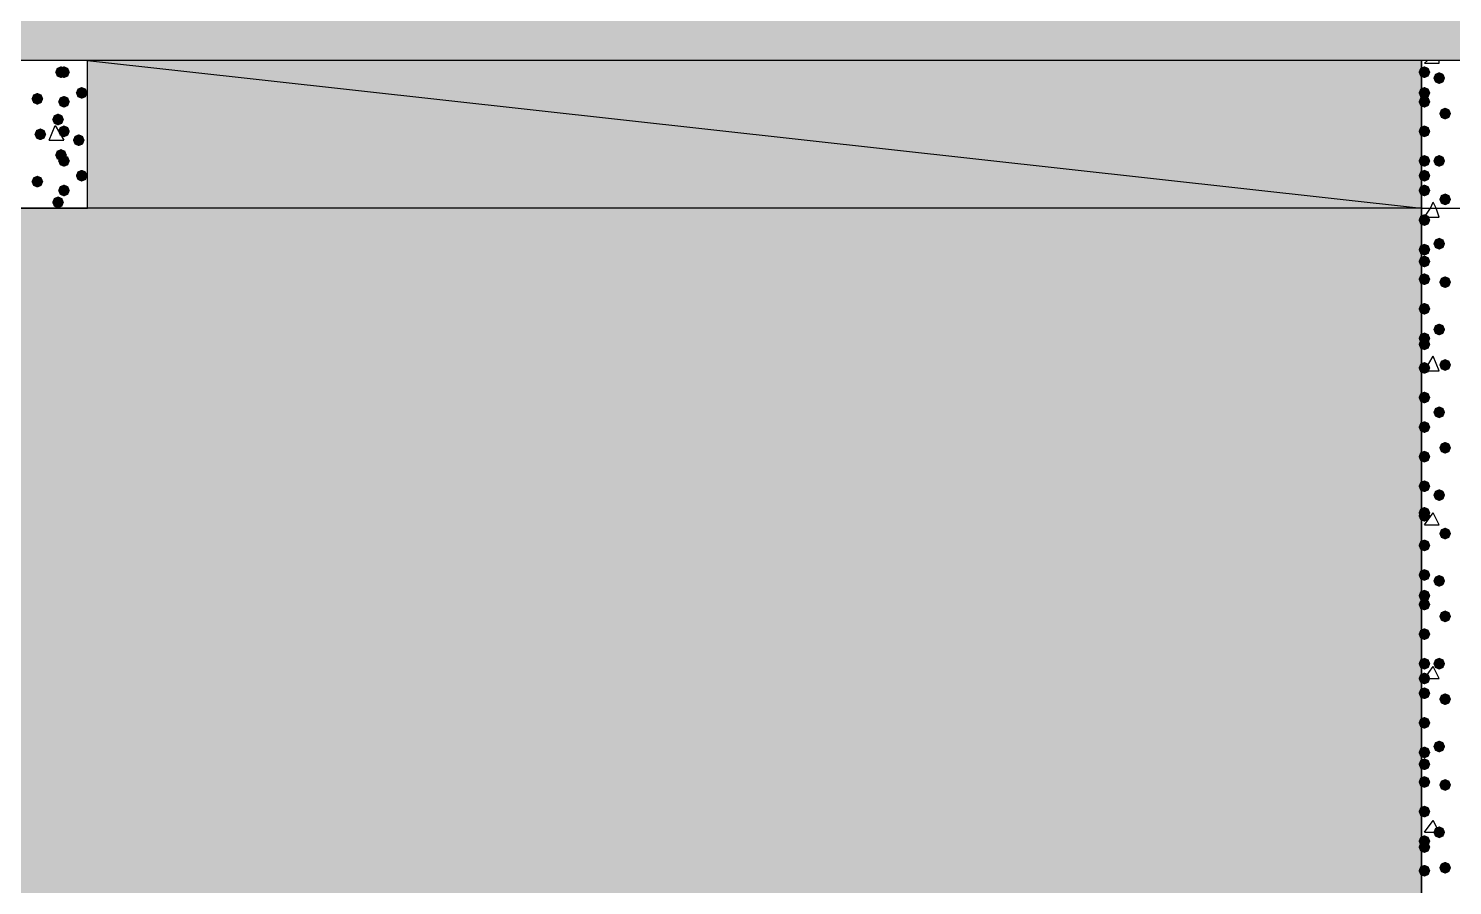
# Model space of a CAD drawing. Header units: millimetres. Extents: x 0 to 420, y 0 to 297.
# Drawn here: x 181.19 to 201.57, y 194.94 to 207.21 of the extents above; entities that cross this region are included whole.
import ezdxf

# ---------------------------------------------------------------- set-up
doc = ezdxf.new("R2010")
doc.units = ezdxf.units.MM
doc.layers.get('0').update_dxf_attribs({"linetype": 'CONTINUOUS'})

msp = doc.modelspace()

# ---------------------------------------------------------------- hatches: boundary and pattern name
at = {"true_color": 0x000008}
h = msp.add_hatch(color=0, dxfattribs=at)
h.paths.add_polyline_path([(385.826, 225.806), (39.708667, 225.806), (385.826, 206.756)], flags=0)
h.paths.add_polyline_path([(39.708667, 225.806), (385.826, 206.756), (39.708667, 206.756)], flags=0)
h = msp.add_hatch(color=0, dxfattribs=at)
h.paths.add_polyline_path([(201.125667, 206.756), (182.033333, 206.756), (201.125667, 204.639333)], flags=0)
h.paths.add_polyline_path([(182.033333, 206.756), (201.125667, 204.639333), (182.033333, 204.639333)], flags=0)
at = {"true_color": 0x000007}
for points in [[(181.737, 206.586667), (181.712129, 206.526871), (181.652333, 206.502), (181.592537, 206.526871), (181.567667, 206.586667), (181.592537, 206.646462), (181.652333, 206.671333), (181.712129, 206.646463)], [(181.779333, 206.586667), (181.754462, 206.526871), (181.694667, 206.502), (181.634871, 206.526871), (181.61, 206.586667), (181.634871, 206.646462), (181.694667, 206.671333), (181.754462, 206.646463)], [(201.252667, 206.586667), (201.227796, 206.526871), (201.168, 206.502), (201.108204, 206.526871), (201.083333, 206.586667), (201.108204, 206.646462), (201.168, 206.671333), (201.227796, 206.646463)], [(201.464333, 206.502), (201.439462, 206.442204), (201.379667, 206.417333), (201.319871, 206.442204), (201.295, 206.502), (201.319871, 206.561796), (201.379667, 206.586667), (201.439462, 206.561796)], [(181.398333, 206.205667), (181.373462, 206.145871), (181.313667, 206.121), (181.253871, 206.145871), (181.229, 206.205667), (181.253871, 206.265462), (181.313667, 206.290333), (181.373462, 206.265463)], [(182.033333, 206.290333), (182.008463, 206.230537), (181.948667, 206.205667), (181.888871, 206.230537), (181.864, 206.290333), (181.888871, 206.350129), (181.948667, 206.375), (182.008462, 206.350129)], [(201.252667, 206.290333), (201.227796, 206.230537), (201.168, 206.205667), (201.108204, 206.230537), (201.083333, 206.290333), (201.108204, 206.350129), (201.168, 206.375), (201.227796, 206.350129)], [(181.779333, 206.163333), (181.754462, 206.103537), (181.694667, 206.078667), (181.634871, 206.103537), (181.61, 206.163333), (181.634871, 206.223129), (181.694667, 206.248), (181.754462, 206.223129)], [(201.252667, 206.163333), (201.227796, 206.103537), (201.168, 206.078667), (201.108204, 206.103537), (201.083333, 206.163333), (201.108204, 206.223129), (201.168, 206.248), (201.227796, 206.223129)], [(201.549, 205.994), (201.524129, 205.934204), (201.464333, 205.909333), (201.404538, 205.934204), (201.379667, 205.994), (201.404537, 206.053796), (201.464333, 206.078667), (201.524129, 206.053796)], [(181.694667, 205.909333), (181.669796, 205.849538), (181.61, 205.824667), (181.550204, 205.849538), (181.525333, 205.909333), (181.550204, 205.969129), (181.61, 205.994), (181.669796, 205.969129)], [(181.440667, 205.697667), (181.415796, 205.637871), (181.356, 205.613), (181.296204, 205.637871), (181.271333, 205.697667), (181.296204, 205.757462), (181.356, 205.782333), (181.415796, 205.757463)], [(181.779333, 205.74), (181.754462, 205.680204), (181.694667, 205.655333), (181.634871, 205.680204), (181.61, 205.74), (181.634871, 205.799796), (181.694667, 205.824667), (181.754462, 205.799796)], [(181.991, 205.613), (181.966129, 205.553204), (181.906333, 205.528333), (181.846538, 205.553204), (181.821667, 205.613), (181.846537, 205.672796), (181.906333, 205.697667), (181.966129, 205.672796)], [(201.252667, 205.74), (201.227796, 205.680204), (201.168, 205.655333), (201.108204, 205.680204), (201.083333, 205.74), (201.108204, 205.799796), (201.168, 205.824667), (201.227796, 205.799796)], [(181.737, 205.401333), (181.712129, 205.341537), (181.652333, 205.316667), (181.592537, 205.341537), (181.567667, 205.401333), (181.592537, 205.461129), (181.652333, 205.486), (181.712129, 205.461129)], [(181.779333, 205.316667), (181.754462, 205.256871), (181.694667, 205.232), (181.634871, 205.256871), (181.61, 205.316667), (181.634871, 205.376462), (181.694667, 205.401333), (181.754462, 205.376463)], [(201.252667, 205.316667), (201.227796, 205.256871), (201.168, 205.232), (201.108204, 205.256871), (201.083333, 205.316667), (201.108204, 205.376462), (201.168, 205.401333), (201.227796, 205.376463)], [(201.464333, 205.316667), (201.439462, 205.256871), (201.379667, 205.232), (201.319871, 205.256871), (201.295, 205.316667), (201.319871, 205.376462), (201.379667, 205.401333), (201.439462, 205.376463)], [(181.398333, 205.020333), (181.373462, 204.960537), (181.313667, 204.935667), (181.253871, 204.960537), (181.229, 205.020333), (181.253871, 205.080129), (181.313667, 205.105), (181.373462, 205.080129)], [(182.033333, 205.105), (182.008463, 205.045204), (181.948667, 205.020333), (181.888871, 205.045204), (181.864, 205.105), (181.888871, 205.164796), (181.948667, 205.189667), (182.008462, 205.164796)], [(201.252667, 205.105), (201.227796, 205.045204), (201.168, 205.020333), (201.108204, 205.045204), (201.083333, 205.105), (201.108204, 205.164796), (201.168, 205.189667), (201.227796, 205.164796)], [(181.779333, 204.893333), (181.754462, 204.833537), (181.694667, 204.808667), (181.634871, 204.833537), (181.61, 204.893333), (181.634871, 204.953129), (181.694667, 204.978), (181.754462, 204.953129)], [(201.252667, 204.893333), (201.227796, 204.833537), (201.168, 204.808667), (201.108204, 204.833537), (201.083333, 204.893333), (201.108204, 204.953129), (201.168, 204.978), (201.227796, 204.953129)], [(181.694667, 204.724), (181.669796, 204.664204), (181.61, 204.639333), (181.550204, 204.664204), (181.525333, 204.724), (181.550204, 204.783796), (181.61, 204.808667), (181.669796, 204.783796)], [(201.549, 204.766333), (201.524129, 204.706537), (201.464333, 204.681667), (201.404538, 204.706537), (201.379667, 204.766333), (201.404537, 204.826129), (201.464333, 204.851), (201.524129, 204.826129)]]:
    msp.add_hatch(color=0, dxfattribs=at).paths.add_polyline_path(points, flags=0)
at = {"true_color": 0x000008}
h = msp.add_hatch(color=0, dxfattribs=at)
h.paths.add_polyline_path([(201.125667, 204.639333), (39.708667, 204.639333), (201.125667, 185.547)], flags=0)
h.paths.add_polyline_path([(39.708667, 204.639333), (201.125667, 185.547), (39.708667, 185.547)], flags=0)
for points in [[(201.252667, 204.47), (201.227796, 204.410204), (201.168, 204.385333), (201.108204, 204.410204), (201.083333, 204.47), (201.108204, 204.529796), (201.168, 204.554667), (201.227796, 204.529796)], [(201.252667, 204.046667), (201.227796, 203.986871), (201.168, 203.962), (201.108204, 203.986871), (201.083333, 204.046667), (201.108204, 204.106462), (201.168, 204.131333), (201.227796, 204.106463)], [(201.464333, 204.131333), (201.439462, 204.071537), (201.379667, 204.046667), (201.319871, 204.071537), (201.295, 204.131333), (201.319871, 204.191129), (201.379667, 204.216), (201.439462, 204.191129)], [(201.252667, 203.877333), (201.227796, 203.817537), (201.168, 203.792667), (201.108204, 203.817537), (201.083333, 203.877333), (201.108204, 203.937129), (201.168, 203.962), (201.227796, 203.937129)], [(201.252667, 203.623333), (201.227796, 203.563538), (201.168, 203.538667), (201.108204, 203.563538), (201.083333, 203.623333), (201.108204, 203.683129), (201.168, 203.708), (201.227796, 203.683129)], [(201.549, 203.581), (201.524129, 203.521204), (201.464333, 203.496333), (201.404538, 203.521204), (201.379667, 203.581), (201.404537, 203.640796), (201.464333, 203.665667), (201.524129, 203.640796)], [(201.252667, 203.2), (201.227796, 203.140204), (201.168, 203.115333), (201.108204, 203.140204), (201.083333, 203.2), (201.108204, 203.259796), (201.168, 203.284667), (201.227796, 203.259796)], [(201.252667, 202.776667), (201.227796, 202.716871), (201.168, 202.692), (201.108204, 202.716871), (201.083333, 202.776667), (201.108204, 202.836462), (201.168, 202.861333), (201.227796, 202.836463)], [(201.464333, 202.903667), (201.439462, 202.843871), (201.379667, 202.819), (201.319871, 202.843871), (201.295, 202.903667), (201.319871, 202.963462), (201.379667, 202.988333), (201.439462, 202.963463)], [(201.252667, 202.692), (201.227796, 202.632204), (201.168, 202.607333), (201.108204, 202.632204), (201.083333, 202.692), (201.108204, 202.751796), (201.168, 202.776667), (201.227796, 202.751796)], [(201.252667, 202.353333), (201.227796, 202.293537), (201.168, 202.268667), (201.108204, 202.293537), (201.083333, 202.353333), (201.108204, 202.413129), (201.168, 202.438), (201.227796, 202.413129)], [(201.549, 202.395667), (201.524129, 202.335871), (201.464333, 202.311), (201.404538, 202.335871), (201.379667, 202.395667), (201.404537, 202.455462), (201.464333, 202.480333), (201.524129, 202.455463)], [(201.252667, 201.93), (201.227796, 201.870204), (201.168, 201.845333), (201.108204, 201.870204), (201.083333, 201.93), (201.108204, 201.989796), (201.168, 202.014667), (201.227796, 201.989796)], [(201.464333, 201.718333), (201.439462, 201.658537), (201.379667, 201.633667), (201.319871, 201.658537), (201.295, 201.718333), (201.319871, 201.778129), (201.379667, 201.803), (201.439462, 201.778129)], [(201.252667, 201.506667), (201.227796, 201.446871), (201.168, 201.422), (201.108204, 201.446871), (201.083333, 201.506667), (201.108204, 201.566462), (201.168, 201.591333), (201.227796, 201.566463)], [(201.252667, 201.506667), (201.227796, 201.446871), (201.168, 201.422), (201.108204, 201.446871), (201.083333, 201.506667), (201.108204, 201.566462), (201.168, 201.591333), (201.227796, 201.566463)], [(201.549, 201.210333), (201.524129, 201.150537), (201.464333, 201.125667), (201.404538, 201.150537), (201.379667, 201.210333), (201.404537, 201.270129), (201.464333, 201.295), (201.524129, 201.270129)], [(201.252667, 201.083333), (201.227796, 201.023537), (201.168, 200.998667), (201.108204, 201.023537), (201.083333, 201.083333), (201.108204, 201.143129), (201.168, 201.168), (201.227796, 201.143129)], [(201.252667, 200.66), (201.227796, 200.600204), (201.168, 200.575333), (201.108204, 200.600204), (201.083333, 200.66), (201.108204, 200.719796), (201.168, 200.744667), (201.227796, 200.719796)], [(201.464333, 200.533), (201.439462, 200.473204), (201.379667, 200.448333), (201.319871, 200.473204), (201.295, 200.533), (201.319871, 200.592796), (201.379667, 200.617667), (201.439462, 200.592796)], [(201.252667, 200.279), (201.227796, 200.219204), (201.168, 200.194333), (201.108204, 200.219204), (201.083333, 200.279), (201.108204, 200.338796), (201.168, 200.363667), (201.227796, 200.338796)], [(201.252667, 200.236667), (201.227796, 200.176871), (201.168, 200.152), (201.108204, 200.176871), (201.083333, 200.236667), (201.108204, 200.296462), (201.168, 200.321333), (201.227796, 200.296463)], [(201.549, 199.982667), (201.524129, 199.922871), (201.464333, 199.898), (201.404538, 199.922871), (201.379667, 199.982667), (201.404537, 200.042462), (201.464333, 200.067333), (201.524129, 200.042463)], [(201.252667, 199.813333), (201.227796, 199.753537), (201.168, 199.728667), (201.108204, 199.753537), (201.083333, 199.813333), (201.108204, 199.873129), (201.168, 199.898), (201.227796, 199.873129)], [(201.252667, 199.39), (201.227796, 199.330204), (201.168, 199.305333), (201.108204, 199.330204), (201.083333, 199.39), (201.108204, 199.449796), (201.168, 199.474667), (201.227796, 199.449796)], [(201.464333, 199.305333), (201.439462, 199.245537), (201.379667, 199.220667), (201.319871, 199.245537), (201.295, 199.305333), (201.319871, 199.365129), (201.379667, 199.39), (201.439462, 199.365129)], [(201.252667, 199.093667), (201.227796, 199.033871), (201.168, 199.009), (201.108204, 199.033871), (201.083333, 199.093667), (201.108204, 199.153462), (201.168, 199.178333), (201.227796, 199.153463)], [(201.252667, 198.966667), (201.227796, 198.906871), (201.168, 198.882), (201.108204, 198.906871), (201.083333, 198.966667), (201.108204, 199.026462), (201.168, 199.051333), (201.227796, 199.026463)], [(201.549, 198.797333), (201.524129, 198.737537), (201.464333, 198.712667), (201.404538, 198.737537), (201.379667, 198.797333), (201.404537, 198.857129), (201.464333, 198.882), (201.524129, 198.857129)], [(201.252667, 198.543333), (201.227796, 198.483537), (201.168, 198.458667), (201.108204, 198.483537), (201.083333, 198.543333), (201.108204, 198.603129), (201.168, 198.628), (201.227796, 198.603129)], [(201.252667, 198.12), (201.227796, 198.060204), (201.168, 198.035333), (201.108204, 198.060204), (201.083333, 198.12), (201.108204, 198.179796), (201.168, 198.204667), (201.227796, 198.179796)], [(201.464333, 198.12), (201.439462, 198.060204), (201.379667, 198.035333), (201.319871, 198.060204), (201.295, 198.12), (201.319871, 198.179796), (201.379667, 198.204667), (201.439462, 198.179796)], [(201.252667, 197.908333), (201.227796, 197.848537), (201.168, 197.823667), (201.108204, 197.848537), (201.083333, 197.908333), (201.108204, 197.968129), (201.168, 197.993), (201.227796, 197.968129)], [(201.252667, 197.696667), (201.227796, 197.636871), (201.168, 197.612), (201.108204, 197.636871), (201.083333, 197.696667), (201.108204, 197.756462), (201.168, 197.781333), (201.227796, 197.756463)], [(201.549, 197.612), (201.524129, 197.552204), (201.464333, 197.527333), (201.404538, 197.552204), (201.379667, 197.612), (201.404537, 197.671796), (201.464333, 197.696667), (201.524129, 197.671796)], [(201.252667, 197.273333), (201.227796, 197.213537), (201.168, 197.188667), (201.108204, 197.213537), (201.083333, 197.273333), (201.108204, 197.333129), (201.168, 197.358), (201.227796, 197.333129)], [(201.252667, 196.85), (201.227796, 196.790204), (201.168, 196.765333), (201.108204, 196.790204), (201.083333, 196.85), (201.108204, 196.909796), (201.168, 196.934667), (201.227796, 196.909796)], [(201.464333, 196.934667), (201.439462, 196.874871), (201.379667, 196.85), (201.319871, 196.874871), (201.295, 196.934667), (201.319871, 196.994462), (201.379667, 197.019333), (201.439462, 196.994463)], [(201.252667, 196.680667), (201.227796, 196.620871), (201.168, 196.596), (201.108204, 196.620871), (201.083333, 196.680667), (201.108204, 196.740462), (201.168, 196.765333), (201.227796, 196.740463)], [(201.252667, 196.426667), (201.227796, 196.366871), (201.168, 196.342), (201.108204, 196.366871), (201.083333, 196.426667), (201.108204, 196.486462), (201.168, 196.511333), (201.227796, 196.486463)], [(201.549, 196.384333), (201.524129, 196.324537), (201.464333, 196.299667), (201.404538, 196.324537), (201.379667, 196.384333), (201.404537, 196.444129), (201.464333, 196.469), (201.524129, 196.444129)], [(201.252667, 196.003333), (201.227796, 195.943537), (201.168, 195.918667), (201.108204, 195.943537), (201.083333, 196.003333), (201.108204, 196.063129), (201.168, 196.088), (201.227796, 196.063129)], [(201.464333, 195.707), (201.439462, 195.647204), (201.379667, 195.622333), (201.319871, 195.647204), (201.295, 195.707), (201.319871, 195.766796), (201.379667, 195.791667), (201.439462, 195.766796)], [(201.252667, 195.58), (201.227796, 195.520204), (201.168, 195.495333), (201.108204, 195.520204), (201.083333, 195.58), (201.108204, 195.639796), (201.168, 195.664667), (201.227796, 195.639796)], [(201.252667, 195.495333), (201.227796, 195.435537), (201.168, 195.410667), (201.108204, 195.435537), (201.083333, 195.495333), (201.108204, 195.555129), (201.168, 195.58), (201.227796, 195.555129)], [(201.549, 195.199), (201.524129, 195.139204), (201.464333, 195.114333), (201.404538, 195.139204), (201.379667, 195.199), (201.404537, 195.258796), (201.464333, 195.283667), (201.524129, 195.258796)], [(201.252667, 195.156667), (201.227796, 195.096871), (201.168, 195.072), (201.108204, 195.096871), (201.083333, 195.156667), (201.108204, 195.216462), (201.168, 195.241333), (201.227796, 195.216463)]]:
    msp.add_hatch(color=0, dxfattribs=at).paths.add_polyline_path(points, flags=0)

# ---------------------------------------------------------------- linework, layer by layer
at = {"color": 0, "true_color": 0x000008}
for points in [[(39.708667, 225.806), (385.826, 206.756), (39.708667, 206.756)], [(201.125667, 206.756), (182.033333, 206.756), (201.125667, 204.639333)], [(182.033333, 206.756), (201.125667, 204.639333), (182.033333, 204.639333)], [(201.125667, 204.639333), (39.708667, 204.639333), (201.125667, 185.547)]]:
    msp.add_lwpolyline(points, close=True, dxfattribs=at)
at = {"color": 0, "true_color": 0x000007}
for points in [[(38.650333, 185.547), (38.650333, 162.263667), (386.884333, 162.263667), (386.884333, 185.547), (224.409, 185.547), (224.409, 206.756), (201.125667, 206.756), (201.125667, 185.547)], [(38.650333, 185.547), (38.650333, 162.263667), (386.884333, 162.263667), (386.884333, 185.547), (224.409, 185.547), (224.409, 206.756), (201.125667, 206.756), (201.125667, 185.547)], [(179.916667, 206.756), (179.916667, 204.639333), (182.033333, 204.639333), (182.033333, 206.756)], [(201.125667, 206.756), (201.125667, 204.639333), (203.242333, 204.639333), (203.242333, 206.756)]]:
    msp.add_lwpolyline(points, close=True, dxfattribs=at)
for points in [[(201.168, 206.713667), (201.210333, 206.756)], [(201.168, 206.713667), (201.379667, 206.713667)], [(201.379667, 206.713667), (201.379667, 206.756)], [(181.483, 205.613), (181.567667, 205.824667), (181.694667, 205.613)], [(181.483, 205.613), (181.694667, 205.613)], [(201.252667, 204.639333), (201.295, 204.724)], [(201.337333, 204.639333), (201.295, 204.724)], [(201.125667, 204.639333), (201.125667, 185.547)]]:
    msp.add_lwpolyline(points, dxfattribs=at)
at = {"color": 0, "true_color": 0x000008}
for points in [[(201.168, 204.512333), (201.252667, 204.639333)], [(201.168, 204.512333), (201.379667, 204.512333)], [(201.379667, 204.512333), (201.337333, 204.639333)], [(201.168, 202.311), (201.295, 202.522667)], [(201.379667, 202.311), (201.295, 202.522667)], [(201.168, 202.311), (201.379667, 202.311)], [(201.168, 200.109667), (201.295, 200.279)], [(201.379667, 200.109667), (201.295, 200.279)], [(201.168, 200.109667), (201.379667, 200.109667)], [(201.168, 197.908333), (201.295, 198.077667)], [(201.379667, 197.908333), (201.295, 198.077667)], [(201.168, 197.908333), (201.379667, 197.908333)], [(201.168, 195.707), (201.295, 195.876333)], [(201.168, 195.707), (201.379667, 195.707)], [(201.379667, 195.707), (201.295, 195.876333)]]:
    msp.add_lwpolyline(points, dxfattribs=at)

doc.saveas('drawing.dxf')
